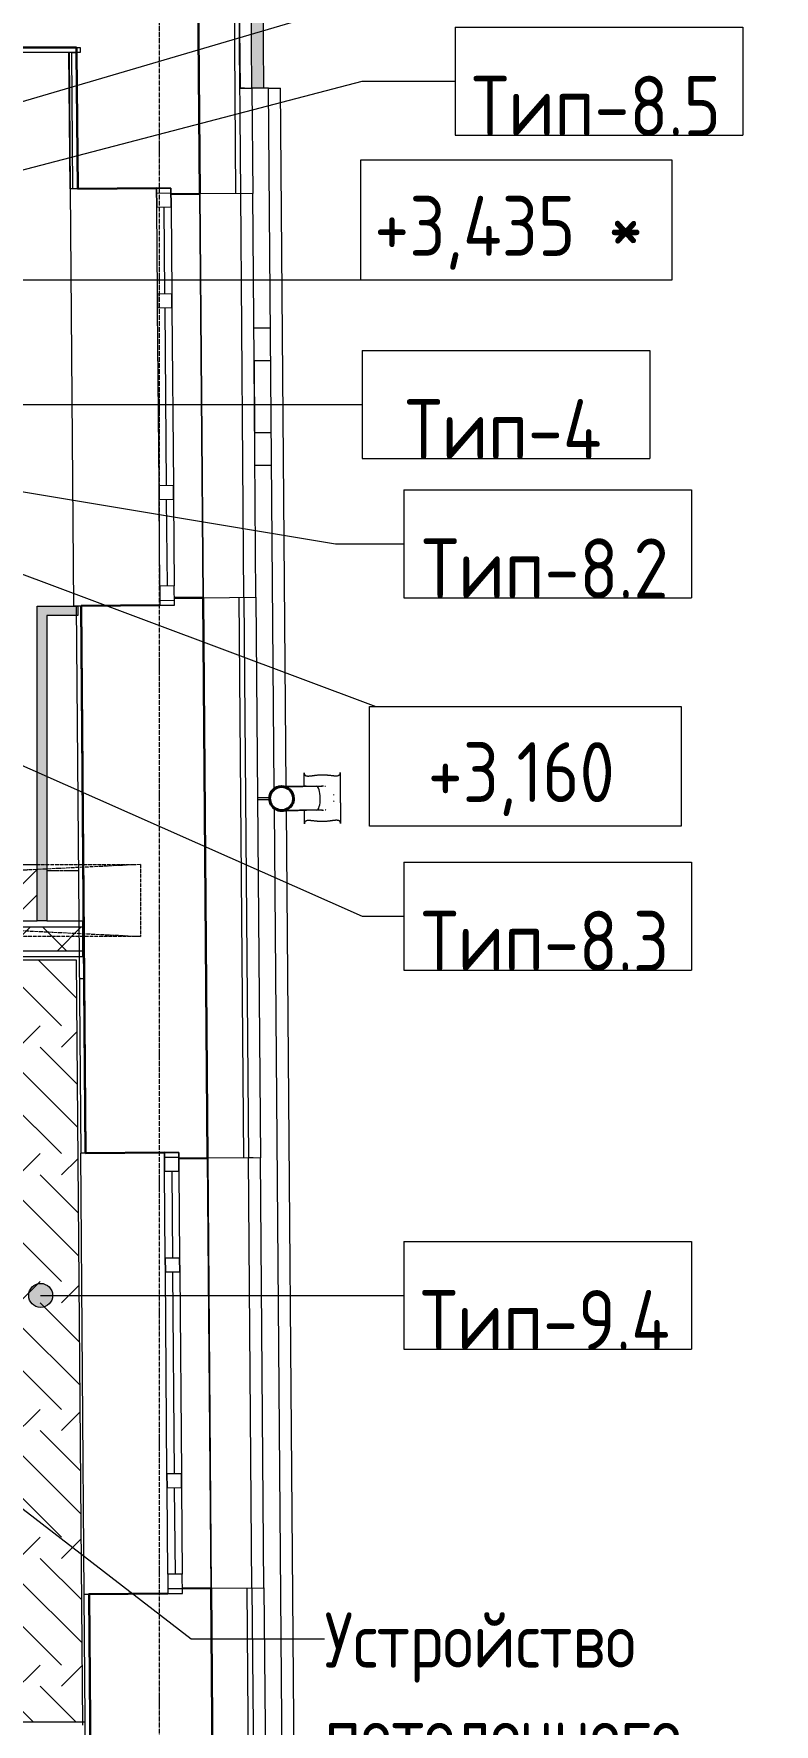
# Model space of a CAD drawing. Header units: millimetres. Extents: x -13069 to 207500, y -71366 to 56785.
# Drawn here: x 54825 to 57913, y 13088 to 20142 of the extents above; entities that cross this region are included whole.
import ezdxf

# ---------------------------------------------------------------- set-up
doc = ezdxf.new("R2010")
doc.units = ezdxf.units.MM
for name, pattern in [('ADSK_Линия сетки', [25, 20, -2.5, 0, -2.5]), ('ADSK_Штрих_ш3 п1_5', [4.5, 3, -1.5]), ('ADSK_Штрихпунктирная 2 точки_ш15 п1_5 п1_5 п1_5', [19.5, 15, -1.5, 0, -1.5, 0, -1.5])]:
    doc.linetypes.add(name, pattern=pattern)
for name, color, linetype, lineweight in [('_ Окна', 7, 'Continuous', 9), ('Аннотация', 7, 'Continuous', 18), ('Каркас', 7, 'Continuous', 18), ('Марки', 7, 'Continuous', 20), ('Обобщенные модели', 7, 'Continuous', 18), ('Окна', 7, 'Continuous', 9), ('Оси', 7, 'Continuous', 9), ('Отметки', 7, 'Continuous', 9), ('Потолки', 7, 'Continuous', 9), ('Потолки штриховка', 7, 'Continuous', 9), ('Стены внутренние', 7, 'Continuous', 18), ('Стены наружные', 7, 'Continuous', 18), ('Стены несущие', 7, 'Continuous', 30), ('Стены отделка', 7, 'Continuous', 30), ('Стены штриховка', 7, 'Continuous', 9), ('Стены штриховка поверхности', 7, 'Continuous', 18)]:
    doc.layers.add(name, color=color, linetype=linetype, lineweight=lineweight)
doc.layers.add('Линии', color=7, linetype='Continuous', lineweight=9, true_color=0x00a600)
doc.styles.add('GOST Common_1', font='GOST_Common.ttf', dxfattribs={"width": 0.9, "height": 250})
doc.styles.add('GOST Common_3', font='GOST_Common.ttf', dxfattribs={"width": 0.9, "height": 230})
doc.styles.add('GOST Common_B', font='', dxfattribs={"width": 0.9, "height": 250})
doc.styles.get('GOST Common_B').set_extended_font_data('GOST Common', bold=True)

# ---------------------------------------------------------------- blocks, each defined once
blk = doc.blocks.new('Водосток - Тип 1 _карниз больше 490мм_-5168659-План потолков 1-го этажа')
at = {"layer": 'Обобщенные модели'}
for p, q in [((18.8, 405), (24.9, 405)), ((225.1, 405), (231.2, 405)), ((75, 183.8), (75, 306.2)), ((75, 263.6), (75, 306.2)), ((175, 306.2), (175, 183.8)), ((175, 306.2), (175, 263.6)), ((24.9, 255), (18.8, 255)), ((75, 183.8), (75, 226.4)), ((175, 226.4), (175, 183.8)), ((231.2, 255), (225.1, 255)), ((120, 60), (120, 109.1)), ((130, 109.1), (130, 60))]:
    blk.add_line(p, q, dxfattribs=at)
at = {"layer": 'Обобщенные модели', "flags": 128}
for points in [[(75, 226.4), (75, 232), (75, 237.6), (75, 243.1), (75, 248.5), (75, 253.8), (75, 258.9), (75, 264), (75, 268.9), (75, 273.6), (75, 278.2), (75, 282.7), (75, 287), (75, 291.1), (75, 295.1), (75, 298.8), (75, 302.4), (75, 305.7), (75, 308.9), (75, 311.9), (75, 314.6), (75, 317.2), (75, 319.5), (75, 321.6), (75, 323.4), (75, 325.1), (75, 326.5), (75, 327.7), (75, 328.6), (75, 329.3), (75, 329.8), (75, 330), (75, 330)], [(175, 330), (175, 329.9), (175, 329.5), (175, 328.9), (175, 328.1), (175, 327), (175, 325.7), (175, 324.2), (175, 322.4), (175, 320.4), (175, 318.2), (175, 315.7), (175, 313), (175, 310.2), (175, 307.1), (175, 303.8), (175, 300.3), (175, 296.6), (175, 292.8), (175, 288.7), (175, 284.5), (175, 280.1), (175, 275.6), (175, 270.9), (175, 266), (175, 261), (175, 255.9), (175, 250.7), (175, 245.4), (175, 239.9), (175, 234.4), (175, 228.7), (175, 226.4)], [(75, 263.6), (75, 258), (75, 252.4), (75, 246.9), (75, 241.5), (75, 236.2), (75, 231.1), (75, 226), (75, 221.1), (75, 216.4), (75, 211.8), (75, 207.3), (75, 203), (75, 198.9), (75, 194.9), (75, 191.2), (75, 187.6), (75, 184.3), (75, 181.1)], [(175, 179.9), (175, 182.9), (175, 186.2), (175, 189.7), (175, 193.4), (175, 197.2), (175, 201.3), (175, 205.5), (175, 209.9), (175, 214.4), (175, 219.1), (175, 224), (175, 229), (175, 234.1), (175, 239.3), (175, 244.6), (175, 250.1), (175, 255.6), (175, 261.3), (175, 263.6)]]:
    blk.add_lwpolyline(points, dxfattribs=at)
at = {"layer": 'Обобщенные модели'}
for centre, radius, start, end in [((125, 330), 50, 103.32484, 106.67517), ((125, 330), 50, 73.32483, 76.67516), ((125, 330), 50, 174.54437, 183.38559), ((125, 330), 50, 163.32487, 166.67519), ((125, 330), 50, 13.32481, 16.67513), ((125, 330), 50, 356.72694, 5.45563), ((125, 160), 52, 90, 270), ((125, 160), 52, 270, 90)]:
    blk.add_arc(centre, radius, start, end, dxfattribs=at)
at = {"layer": 'Обобщенные модели', "lineweight": 40}
for start, end in [(90, 270), (270, 90)]:
    blk.add_arc((125, 160), 50, start, end, dxfattribs=at)
at = {"layer": 'Обобщенные модели'}
for start_param, end_param in [(4.712389, 6.283185), (4.712389, 6.283185), (3.141593, 4.712389), (3.141593, 4.712389)]:
    blk.add_ellipse((125, 306.2), major_axis=(-50, 0), ratio=0.309017, start_param=start_param, end_param=end_param, dxfattribs=at)
for points, knots in [([(18.8, 255), (21.1, 255), (25.1, 255.7), (28.9, 258.6), (30.8, 262.1), (31.6, 264.9), (32, 267.4), (32.1, 269.4), (32.2, 271.5), (32.2, 273.8), (32.1, 276.2), (31.9, 278.7), (31.6, 281.4), (31.3, 284.1), (31, 287), (30.6, 289.9), (30.2, 292.9), (29.8, 296), (29.4, 299.2), (29, 302.4), (28.7, 305.7), (28.3, 310.2), (27.8, 315.9), (27.4, 325.3), (27.4, 334.8), (27.8, 344.1), (28.3, 349.8), (28.7, 354.3), (29, 357.6), (29.4, 360.8), (29.8, 364), (30.2, 367.1), (30.6, 370.1), (31, 373.1), (31.3, 375.9), (31.6, 378.6), (31.9, 381.3), (32.1, 383.8), (32.2, 386.2), (32.2, 388.5), (32.1, 390.6), (32, 392.7), (31.6, 395.1), (30.8, 397.9), (28.9, 401.5), (25.1, 404.3), (21.1, 405), (18.8, 405)], [-1, -1, -1, -1, -0.941176, -0.882353, -0.852941, -0.823529, -0.808824, -0.794118, -0.779412, -0.764706, -0.75, -0.735294, -0.720588, -0.705882, -0.691176, -0.676471, -0.661765, -0.647059, -0.632353, -0.617647, -0.602941, -0.588235, -0.558824, -0.529412, -0.470588, -0.441176, -0.411765, -0.397059, -0.382353, -0.367647, -0.352941, -0.338235, -0.323529, -0.308824, -0.294118, -0.279412, -0.264706, -0.25, -0.235294, -0.220588, -0.205882, -0.191176, -0.176471, -0.147059, -0.117647, -0.058824, 0, 0, 0, 0]), ([(18.8, 405), (22.1, 405), (28.9, 405), (39.4, 405), (48.4, 405), (56, 405), (60.8, 405), (64.9, 405), (67.9, 405), (71, 405), (74.3, 405), (77.6, 405), (81, 405), (83.9, 405), (86.4, 405), (88.2, 405), (90.2, 405), (92.8, 405), (96.1, 405), (99.6, 405), (102.5, 405), (104.8, 405), (107.1, 405), (110.3, 405), (116, 405), (121.3, 405), (125, 405)], [-1, -1, -1, -1, -0.875, -0.75, -0.625, -0.5625, -0.5, -0.46875, -0.4375, -0.40625, -0.375, -0.34375, -0.3125, -0.28125, -0.265625, -0.25, -0.234375, -0.21875, -0.1875, -0.15625, -0.140625, -0.125, -0.109375, -0.09375, -0.0625, 0, 0, 0, 0]), ([(125, 405), (128.7, 405), (134, 405), (139.7, 405), (142.9, 405), (145.2, 405), (147.5, 405), (150.4, 405), (153.9, 405), (157.2, 405), (159.8, 405), (161.8, 405), (163.6, 405), (166.1, 405), (169, 405), (172.4, 405), (175.7, 405), (179, 405), (182.1, 405), (185.1, 405), (189.2, 405), (194, 405), (201.6, 405), (210.6, 405), (221.1, 405), (227.9, 405), (231.2, 405)], [-1, -1, -1, -1, -0.9375, -0.90625, -0.890625, -0.875, -0.859375, -0.84375, -0.8125, -0.78125, -0.765625, -0.75, -0.734375, -0.71875, -0.6875, -0.65625, -0.625, -0.59375, -0.5625, -0.53125, -0.5, -0.4375, -0.375, -0.25, -0.125, 0, 0, 0, 0]), ([(231.2, 405), (228.9, 405), (224.9, 404.3), (221.1, 401.4), (219.2, 397.9), (218.4, 395.1), (218, 392.6), (217.9, 390.6), (217.8, 388.5), (217.8, 386.2), (217.9, 383.8), (218.1, 381.3), (218.4, 378.6), (218.7, 375.9), (219, 373), (219.4, 370.1), (219.8, 367.1), (220.2, 364), (220.6, 360.8), (221, 357.6), (221.3, 354.3), (221.7, 349.8), (222.2, 344.1), (222.6, 334.7), (222.6, 325.2), (222.2, 315.9), (221.7, 310.2), (221.3, 305.7), (221, 302.4), (220.6, 299.2), (220.2, 296), (219.8, 292.9), (219.4, 289.9), (219, 286.9), (218.7, 284.1), (218.4, 281.4), (218.1, 278.7), (217.9, 276.2), (217.8, 273.8), (217.8, 271.5), (217.9, 269.4), (218, 267.3), (218.4, 264.9), (219.2, 262.1), (221.1, 258.5), (224.9, 255.7), (228.9, 255), (231.2, 255)], [-1, -1, -1, -1, -0.941176, -0.882353, -0.852941, -0.823529, -0.808824, -0.794118, -0.779412, -0.764706, -0.75, -0.735294, -0.720588, -0.705882, -0.691176, -0.676471, -0.661765, -0.647059, -0.632353, -0.617647, -0.602941, -0.588235, -0.558824, -0.529412, -0.470588, -0.441176, -0.411765, -0.397059, -0.382353, -0.367647, -0.352941, -0.338235, -0.323529, -0.308824, -0.294118, -0.279412, -0.264706, -0.25, -0.235294, -0.220588, -0.205882, -0.191176, -0.176471, -0.147059, -0.117647, -0.058824, 0, 0, 0, 0]), ([(74.3, 255), (73.2, 255), (71, 255), (67.9, 255), (64.9, 255), (60.8, 255), (56, 255), (48.4, 255), (39.4, 255), (28.9, 255), (22.1, 255), (18.8, 255)], [-0.625, -0.625, -0.625, -0.625, -0.59375, -0.5625, -0.53125, -0.5, -0.4375, -0.375, -0.25, -0.125, 0, 0, 0, 0]), ([(231.2, 255), (227.9, 255), (221.1, 255), (210.6, 255), (201.6, 255), (194, 255), (189.2, 255), (185.1, 255), (182.1, 255), (179, 255), (176.8, 255), (175.7, 255)], [-1, -1, -1, -1, -0.875, -0.75, -0.625, -0.5625, -0.5, -0.46875, -0.4375, -0.40625, -0.375, -0.375, -0.375, -0.375])]:
    blk.add_open_spline(points, degree=3, knots=knots, dxfattribs=at)
blk = doc.blocks.new('окно трехпол с фрамугой - 1700-2320_h___нов_ ок42 ЕIW30-6531922-План потолков 1-го этажа')
at = {"layer": '_ Окна', "lineweight": 18}
for p, q in [((-870, 75), (-870, 135)), ((-870, 135), (-790, 135)), ((-790, 75), (-870, 75)), ((-790, 135), (-790, 75)), ((-430, 75), (-430, 135)), ((-430, 135), (-370, 135)), ((-370, 75), (-430, 75)), ((-370, 135), (-370, 75)), ((370, 75), (370, 135)), ((370, 135), (430, 135)), ((430, 75), (370, 75)), ((430, 135), (430, 75)), ((790, 135), (790, 75)), ((870, 135), (790, 135)), ((790, 75), (870, 75)), ((870, 75), (870, 135))]:
    blk.add_line(p, q, dxfattribs=at)
at = {"layer": '_ Окна'}
for p, q in [((-850, 75), (-850, 135)), ((-790, 105), (-430, 105)), ((-370, 105), (370, 105)), ((430, 105), (790, 105)), ((850, 75), (850, 135))]:
    blk.add_line(p, q, dxfattribs=at)
at = {"layer": 'Окна'}
for p, q in [((-870, 135), (-870, 75)), ((-790, 135), (-870, 135)), ((-870, 75), (-790, 75)), ((-790, 135), (-430, 135)), ((-430, 75), (-790, 75)), ((-370, 135), (-430, 135)), ((-430, 75), (-370, 75)), ((-370, 135), (370, 135)), ((370, 75), (-370, 75)), ((430, 135), (370, 135)), ((370, 75), (430, 75)), ((430, 135), (790, 135)), ((790, 75), (430, 75)), ((870, 135), (790, 135)), ((790, 75), (870, 75)), ((870, 75), (870, 135))]:
    blk.add_line(p, q, dxfattribs=at)
blk = doc.blocks.new('окно трехпол с фрамугой - 1840х2380 и 2390 _h___нов_ ОК-5-2265349-План потолков 1-го этажа')
at = {"layer": '_ Окна', "lineweight": 18}
for p, q in [((-920, 75), (-920, 135)), ((-920, 135), (-840, 135)), ((-840, 75), (-920, 75)), ((-840, 135), (-840, 75)), ((-480, 75), (-480, 135)), ((-480, 135), (-420, 135)), ((-420, 75), (-480, 75)), ((-420, 135), (-420, 75)), ((420, 75), (420, 135)), ((420, 135), (480, 135)), ((480, 75), (420, 75)), ((480, 135), (480, 75)), ((840, 135), (840, 75)), ((920, 135), (840, 135)), ((840, 75), (920, 75)), ((920, 75), (920, 135))]:
    blk.add_line(p, q, dxfattribs=at)
at = {"layer": '_ Окна'}
for p, q in [((-900, 75), (-900, 135)), ((-840, 105), (-480, 105)), ((-420, 105), (420, 105)), ((480, 105), (840, 105)), ((900, 75), (900, 135))]:
    blk.add_line(p, q, dxfattribs=at)
at = {"layer": 'Окна'}
for p, q in [((-920, 135), (-920, 75)), ((-840, 135), (-920, 135)), ((-920, 75), (-840, 75)), ((-840, 135), (-480, 135)), ((-480, 75), (-840, 75)), ((-420, 135), (-480, 135)), ((-480, 75), (-420, 75)), ((-420, 135), (420, 135)), ((420, 75), (-420, 75)), ((480, 135), (420, 135)), ((420, 75), (480, 75)), ((480, 135), (840, 135)), ((840, 75), (480, 75)), ((920, 135), (840, 135)), ((840, 75), (920, 75)), ((920, 75), (920, 135))]:
    blk.add_line(p, q, dxfattribs=at)
blk = doc.blocks.new('ADSK_Марка_Потолок - ADSK_Марка и Смещение от уровня-155896-План потолков 1-го этажа')
at = {"layer": 'Марки'}
for p, q in [((-6, 4.5), (-6, 0)), ((-6, 4.5), (6, 4.5)), ((6, 4.5), (6, 0)), ((-6, 0), (6, 0))]:
    blk.add_line(p, q, dxfattribs=at)
blk = doc.blocks.new('Высотные отметки - Рамка-12095-План потолков 1-го этажа')
at = {"layer": 'Аннотация', "lineweight": 20}
for p, q in [((-6.5, 0), (-6.5, 5)), ((-6.5, 5), (6.5, 5)), ((6.5, 5), (6.5, 0)), ((6.5, 0), (-6.5, 0))]:
    blk.add_line(p, q, dxfattribs=at)

msp = doc.modelspace()

# ---------------------------------------------------------------- hatches: boundary and pattern name
at = {"layer": 'Марки'}
h = msp.add_hatch(color=256, dxfattribs=at)
edge = h.paths.add_edge_path()
edge.add_arc((54853.395, 14877.631), 50, 0, 360)
at = {"layer": 'Потолки штриховка', "lineweight": 18, "true_color": 0x787878}
h = msp.add_hatch(dxfattribs=at)
h.set_pattern_fill('FP_89', color=8, style=0, pattern_type=2)
h.set_pattern_definition([(45, (0, 0), (-53.03301, 53.03301), [])])
h.paths.add_polyline_path([(49954.38, 16440), (54838.785, 16440), (54838.785, 16675.481), (49190.597, 16675.481), (49191.972, 16440), (49495.346, 16440)])
at = {"layer": 'Потолки штриховка', "lineweight": 18}
h = msp.add_hatch(dxfattribs=at)
h.set_pattern_fill('FP_100', color=256, style=0, pattern_type=2)
h.set_pattern_definition([(45, (0, 444.5), (0, 533.4003), [377.171, -377.171]), (45, (88.9, 355.6), (0, 533.4003), [377.171, -377.171]), (45, (177.8, 266.7), (0, 533.4003), [377.171, -377.171]), (315, (266.7, 266.7), (533.4003, 0), [377.171, -377.171]), (315, (355.6, 355.6), (533.4003, 0), [377.171, -377.171]), (315, (444.5, 444.5), (533.4003, 0), [377.171, -377.171])])
h.paths.add_polyline_path([(54765.436, 13096.429), (55027.541, 13096.429), (55001.809, 16278), (54719.701, 16278), (54719.701, 13096.429)])
at = {"layer": 'Стены внутренние'}
for points in [[(54878.785, 17714.111), (55002.195, 17714.111), (55001.868, 17754.111), (54838.785, 17753.222), (54838.785, 17714.111)], [(54838.785, 16440), (54878.785, 16440.177), (54878.785, 17714.111), (54838.785, 17714.111), (54838.785, 16580.511)]]:
    msp.add_hatch(color=256, dxfattribs=at).paths.add_polyline_path(points)
at = {"layer": 'Стены внутренние', "lineweight": 9}
h = msp.add_hatch(dxfattribs=at)
h.set_pattern_fill('FP_2', color=256, style=0, pattern_type=2)
h.set_pattern_definition([(45, (0, 0), (-106.066, 106.066), []), (135, (0, 0), (-106.066, -106.066), [])])
h.paths.add_polyline_path([(50829.117, 16315), (55027.491, 16315), (55027.491, 16415), (49191.314, 16415), (49191.771, 16315), (49954.38, 16315)])
at = {"layer": 'Стены штриховка поверхности', "true_color": 0x373f43}
h = msp.add_hatch(color=149, dxfattribs=at)
h.paths.add_polyline_path([(55734.423, 19914.505), (55784.419, 19915.071), (55678.251, 32936.018), (55629.118, 32934.893), (55734.423, 19914.54)])
h.paths.add_polyline_path([(55629.031, 32945.62), (55678.172, 32946.025), (55678.973, 32952.889), (55620.157, 40225.107), (55570.157, 40225.107), (55629.029, 32945.854)])
h.paths.add_polyline_path([(55599.048, 42835.107), (55593.791, 43379.09), (55544.657, 43377.965), (55549.048, 42835.107), (55554.242, 42835.107)])
h.paths.add_polyline_path([(55544.57, 43388.692), (55593.712, 43389.096), (55594.537, 43392.855), (55591.901, 43718.805), (55541.901, 43718.805), (55544.569, 43388.926)])

# ---------------------------------------------------------------- linework, layer by layer
at = {"layer": 'Аннотация', "lineweight": 9}
for p, q in [((54700.686, 14046.633), (55481.842, 13444.143)), ((55481.842, 13444.143), (56037.064, 13444.143))]:
    msp.add_line(p, q, dxfattribs=at)
at = {"layer": 'Каркас', "color": 8, "linetype": 'ADSK_Штрих_ш3 п1_5', "lineweight": 9, "true_color": 0x808080}
msp.add_line((54878.785, 16650.481), (55010.797, 16650.481), dxfattribs=at)
at = {"layer": 'Линии', "color": 7, "linetype": 'ADSK_Штрихпунктирная 2 точки_ш15 п1_5 п1_5 п1_5'}
for p, q in [((49102.02, 16675.481), (55242.02, 16675.481)), ((49102.02, 16675.481), (55269.86, 16375.481)), ((55269.86, 16675.481), (49102.02, 16375.481)), ((55269.86, 16675.481), (55269.86, 16375.481)), ((55269.86, 16375.481), (49102.02, 16375.481))]:
    msp.add_line(p, q, dxfattribs=at)
at = {"layer": 'Марки'}
for p, q in [((54354.183, 19462.991), (56194.52, 19943.723)), ((56194.52, 19943.723), (56582.308, 19943.723)), ((54690.072, 18594.769), (56194.52, 18594.769)), ((54354.183, 18301.949), (56083.402, 18013.746)), ((56083.402, 18013.746), (56368.657, 18013.746)), ((54333.228, 17284.451), (56194.52, 16459.611)), ((56194.52, 16459.611), (56368.657, 16459.611)), ((54853.395, 14877.631), (56173.257, 14877.631)), ((56173.257, 14877.631), (56368.657, 14877.631))]:
    msp.add_line(p, q, dxfattribs=at)
msp.add_circle((54853.395, 14877.631), 50, dxfattribs=at)
at = {"layer": 'Оси', "linetype": 'ADSK_Линия сетки'}
msp.add_line((55349.565, -6603.62), (55349.565, 44222.998), dxfattribs=at)
at = {"layer": 'Отметки', "lineweight": 20}
for p, q in [((54426.804, 19756.714), (56134.189, 20258.886)), ((54738.913, 19115.036), (56074.69, 19115.036)), ((56074.69, 19115.036), (56837.992, 19115.036)), ((54298.579, 18066.346), (56251.158, 17335.321)), ((56251.158, 17335.321), (56875.472, 17335.321))]:
    msp.add_line(p, q, dxfattribs=at)
at = {"layer": 'Потолки'}
for p, q in [((54971.189, 20064.058), (49180.275, 20064.058)), ((54948.785, 17754.111), (54989.868, 17754.444)), ((49190.597, 16675.481), (54838.785, 16675.481))]:
    msp.add_line(p, q, dxfattribs=at)
at = {"layer": 'Стены внутренние'}
for p, q in [((55704.418, 19914.861), (55685.106, 19914.705)), ((55530.888, 17788.82), (55517.261, 19473.765)), ((55564.319, 13655.358), (55549.802, 15450.299)), ((55740.515, 15451.68), (55720.516, 15451.518))]:
    msp.add_line(p, q, dxfattribs=at)
at = {"layer": 'Стены наружные'}
for p, q in [((55734.423, 19914.54), (55629.109, 32935.97)), ((55784.42, 19914.909), (55679.14, 32932.267)), ((55804.419, 19915.071), (55734.423, 19914.505)), ((55828.056, 16992.51), (55804.419, 19915.071)), ((55804.422, 19914.669), (55854.367, 19915.073)), ((55877.962, 16997.757), (55854.367, 19915.073)), ((54975.796, 19494.387), (54989.868, 17754.444)), ((55517.98, 19473.771), (55531.608, 17788.826)), ((55701.602, 17790.201), (55687.975, 19475.146)), ((55743.614, 18778.039), (55737.973, 19475.55)), ((55742.51, 18914.639), (55812.506, 18915.206)), ((55743.613, 18778.039), (55813.61, 18778.605)), ((55743.613, 18778.039), (55746.039, 18478.049)), ((55751.6, 17790.605), (55743.614, 18778.039)), ((55746.039, 18478.049), (55816.037, 18478.615)), ((55747.145, 18341.449), (55817.141, 18342.015)), ((54989.868, 17754.444), (55001.868, 17754.541)), ((55895.455, 8659.059), (55828.732, 16908.871)), ((55945.361, 8664.305), (55878.716, 16904.432)), ((49219.258, 16278), (55001.809, 16278)), ((55001.809, 16278), (55027.638, 13084.429)), ((55035.225, 13630.078), (55020.336, 15471.018)), ((55550.521, 15450.305), (55565.038, 13655.364)), ((55735.032, 13656.738), (55720.517, 15451.518)), ((55785.031, 13657.143), (55770.514, 15452.084)), ((55039.541, 13096.429), (49201.499, 13096.429))]:
    msp.add_line(p, q, dxfattribs=at)
at = {"layer": 'Стены несущие'}
for p, q in [((55499.075, 21722.317), (55517.261, 19473.765)), ((55002.308, 20084.058), (52555, 20084.058)), ((55002.471, 20063.929), (55002.308, 20084.058)), ((55003.191, 20063.935), (55002.471, 20063.929)), ((55003.191, 20063.935), (55007.795, 19494.645)), ((55337.065, 19497.308), (55007.795, 19494.645)), ((55517.261, 19473.765), (55397.265, 19472.795)), ((55410.892, 17787.85), (55530.888, 17788.82)), ((55530.888, 17788.82), (55549.802, 15450.299)), ((55021.867, 17754.702), (55351.137, 17757.365)), ((55040.335, 15471.179), (55021.867, 17754.702)), ((55021.867, 17754.702), (55034.452, 16198.636)), ((55034.452, 16198.636), (55040.335, 15471.179)), ((55369.605, 15473.842), (55040.335, 15471.179)), ((55549.802, 15450.299), (55429.805, 15449.329)), ((55054.497, 13631.234), (55384.486, 13633.903)), ((55054.505, 13630.234), (55054.497, 13631.234)), ((55055.224, 13630.24), (55054.505, 13630.234)), ((55055.224, 13630.24), (55055.224, 13630.24)), ((55055.224, 13630.24), (55064.437, 12491.17)), ((55444.322, 13654.387), (55564.319, 13655.358)), ((55564.319, 13655.358), (55585.256, 11066.526))]:
    msp.add_line(p, q, dxfattribs=at)
at = {"layer": 'Стены отделка', "lineweight": 9}
for p, q in [((55684.11, 19914.133), (55669.39, 21738.73)), ((55670.39, 21738.738), (55685.11, 19914.141)), ((55517.98, 19473.771), (55499.795, 21722.323)), ((55687.975, 19475.146), (55669.789, 21723.698)), ((49183.659, 20084.058), (55018.029, 20084.058)), ((55018.029, 20064.058), (54971.189, 20064.058)), ((54975.796, 19494.387), (54971.189, 20064.058)), ((54983.189, 20064.058), (54983.191, 20063.773)), ((54983.191, 20063.773), (55002.471, 20063.929)), ((55018.029, 20084.058), (55018.029, 20064.058)), ((55685.11, 19914.141), (55684.11, 19914.133)), ((55684.424, 19914.135), (55734.423, 19914.54)), ((55734.423, 19914.54), (55737.973, 19475.55)), ((55007.795, 19494.645), (54975.796, 19494.387)), ((55737.973, 19475.55), (55517.98, 19473.771)), ((55531.608, 17788.826), (55751.6, 17790.605)), ((55550.521, 15450.305), (55531.608, 17788.826)), ((55701.602, 17790.201), (55720.515, 15451.68)), ((55751.6, 17790.605), (55770.514, 15452.084)), ((54838.785, 16440), (54838.785, 17754.111)), ((54838.785, 17754.111), (55008.785, 17754.111)), ((54878.785, 17714.111), (54878.785, 16440)), ((55008.785, 17714.111), (54878.785, 17714.111)), ((54989.871, 17754.111), (54989.868, 17754.444)), ((55001.868, 17754.541), (55021.867, 17754.702)), ((55001.868, 17754.541), (55020.336, 15471.018)), ((55008.785, 17754.111), (55008.785, 17714.111)), ((49191.314, 16440), (54838.785, 16440)), ((54878.785, 16440), (55027.491, 16440)), ((55027.491, 16440), (55027.491, 16290)), ((55027.491, 16290), (49191.314, 16290)), ((55014.445, 16199.448), (55034.444, 16199.609)), ((55034.452, 16198.636), (55014.453, 16198.474)), ((55040.335, 15471.179), (55020.336, 15471.018)), ((55770.514, 15452.084), (55550.521, 15450.305)), ((55035.217, 13631.078), (55054.497, 13631.234)), ((55044.438, 12491.009), (55035.225, 13630.078)), ((55055.216, 13631.24), (55055.224, 13630.24)), ((55565.038, 13655.364), (55785.031, 13657.143)), ((55585.976, 11066.532), (55565.038, 13655.364)), ((55735.032, 13656.738), (55755.97, 11067.907)), ((55785.031, 13657.143), (55805.968, 11068.311))]:
    msp.add_line(p, q, dxfattribs=at)
at = {"layer": 'Стены штриховка'}
for p, q in [((55667.975, 19474.984), (55649.79, 21723.536)), ((54977.796, 19494.403), (54973.189, 20064.058)), ((54987.795, 19494.484), (54983.191, 20063.773)), ((55700.516, 15451.518), (55681.603, 17790.039)), ((54991.871, 17754.111), (54991.868, 17754.46)), ((54878.785, 16440), (54838.785, 16440)), ((49191.314, 16415), (55027.491, 16415)), ((49191.314, 16315), (55027.491, 16315)), ((55735.971, 11067.745), (55715.033, 13656.577))]:
    msp.add_line(p, q, dxfattribs=at)

# ---------------------------------------------------------------- block references
at = {"layer": 'Марки', "xscale": 99.99999999999993, "yscale": 99.99999999999993, "zscale": 99.99999999999993}
for p in [(57182.308, 19718.723), (56794.52, 18369.769), (56968.657, 17788.746), (56968.657, 16234.611), (56968.657, 14652.631)]:
    msp.add_blockref('ADSK_Марка_Потолок - ADSK_Марка и Смещение от уровня-155896-План потолков 1-го этажа', p, dxfattribs=at)
at = {"layer": 'Обобщенные модели', "rotation": 270.4633818725631}
msp.add_blockref('Водосток - Тип 1 _карниз больше 490мм_-5168659-План потолков 1-го этажа', (55697.389, 17074.635), dxfattribs=at)
at = {"layer": 'Окна', "rotation": 270.4633818725635}
for name, p in [('окно трехпол с фрамугой - 1700-2320_h___нов_ ок42 ЕIW30-6531922-План потолков 1-го этажа', (55269.103, 18626.73)), ('окно трехпол с фрамугой - 1840х2380 и 2390 _h___нов_ ОК-5-2265349-План потолков 1-го этажа', (55302.048, 14553.266))]:
    msp.add_blockref(name, p, dxfattribs=at)
at = {"layer": 'Отметки', "lineweight": 20, "extrusion": (0, 0, -1), "xscale": 99.99999999999993, "yscale": 99.99999999999993, "zscale": 99.99999999999993}
msp.add_blockref('Высотные отметки - Рамка-12095-План потолков 1-го этажа', (-56837.992, 19115.036), dxfattribs=at)
at = {"layer": 'Отметки', "lineweight": 20, "xscale": 99.99999999999993, "yscale": 99.99999999999993, "zscale": 99.99999999999993, "rotation": 180}
msp.add_blockref('Высотные отметки - Рамка-12095-План потолков 1-го этажа', (56875.472, 17335.321), dxfattribs=at)

# ---------------------------------------------------------------- texts
at = {"layer": 'Аннотация', "lineweight": 9, "insert": (56037.064, 13554.293), "char_height": 230, "width": 1976.4, "attachment_point": 1, "line_spacing_factor": 1.022766, "style": 'GOST Common_3'}
msp.add_mtext('\\pt449.9996,899.9992,1350.0011,1800.0007,2250.0003,2699.9999,3149.9995,3599.9991,4050.001,4500.0006,4950.0002,5399.9998,5849.9994,6299.999,6750.0009,7200.0005,7650.0001,8099.9997,8549.9993,8999.9989,9450.0008,9900.0004,10350,10799.9996,11249.9992,11700.0011,12150.0007,12600.0003,13049.9999,13499.9995,13949.9991,14400.001;Устройство потолочного лобика (+3,340)', dxfattribs=at)
at = {"layer": 'Марки', "lineweight": 9, "char_height": 250, "attachment_point": 5, "line_spacing_factor": 1.022766, "style": 'GOST Common_B'}
for s, insert, width in [('\\pt1143,2286,3429,4572,5715,6858,8001,9144,10287,11430,12573,13716,14859,16002,17145,18288,19431,20574,21717,22860,24003,25146,26289,27432,28575,29718,30861,32004,33147,34290,35433,36576;Тип-8.5', (57171.677, 19840.878), 1024.2), ('\\pt1143,2286,3429,4572,5715,6858,8001,9144,10287,11430,12573,13716,14859,16002,17145,18288,19431,20574,21717,22860,24003,25146,26289,27432,28575,29718,30861,32004,33147,34290,35433,36576;Тип-4', (56783.889, 18491.925), 857.7), ('\\pt1143,2286,3429,4572,5715,6858,8001,9144,10287,11430,12573,13716,14859,16002,17145,18288,19431,20574,21717,22860,24003,25146,26289,27432,28575,29718,30861,32004,33147,34290,35433,36576;Тип-8.2', (56958.476, 17910.901), 1065.6), ('\\pt1143,2286,3429,4572,5715,6858,8001,9144,10287,11430,12573,13716,14859,16002,17145,18288,19431,20574,21717,22860,24003,25146,26289,27432,28575,29718,30861,32004,33147,34290,35433,36576;Тип-8.3', (56958.476, 16356.767), 1065.6), ('\\pt1143,2286,3429,4572,5715,6858,8001,9144,10287,11430,12573,13716,14859,16002,17145,18288,19431,20574,21717,22860,24003,25146,26289,27432,28575,29718,30861,32004,33147,34290,35433,36576;Тип-9.4', (56958.026, 14774.787), 1089.9)]:
    msp.add_mtext(s, dxfattribs=dict(at, insert=insert, width=width))
at = {"layer": 'Отметки', "lineweight": 20, "char_height": 250, "attachment_point": 1, "line_spacing_factor": 1.022761, "style": 'GOST Common_1'}
for s, insert, width in [('+3,435 *', (56245.102, 19465.122), 1333.54714), ('+3,160', (56468.167, 17185.878), 977.53229)]:
    msp.add_mtext(s, dxfattribs=dict(at, insert=insert, width=width))

doc.saveas('drawing.dxf')
